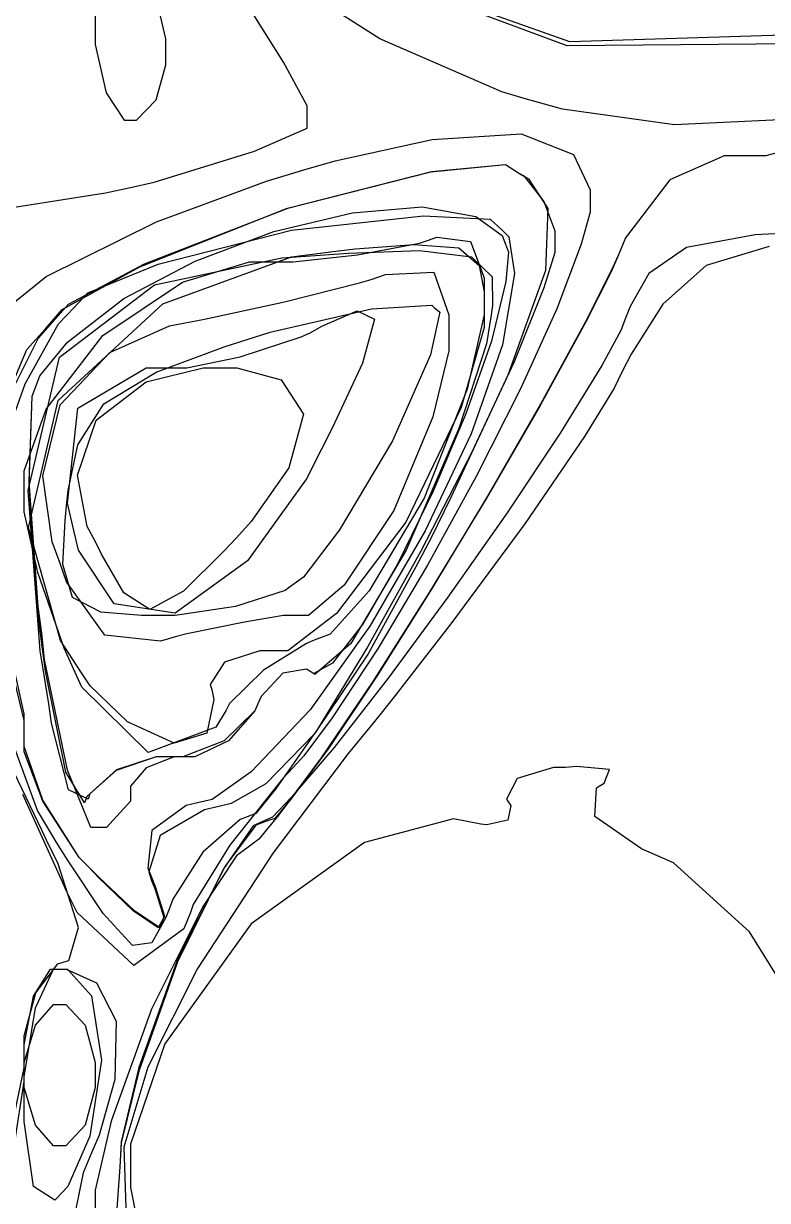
# Model space of a CAD drawing. Extents: x 0 to 1.19, y 0.01 to 1.31.
# Drawn here: x 0.7498 to 0.9688, y 0.6436 to 0.9903 of the extents above; entities that cross this region are included whole.
import ezdxf

# ---------------------------------------------------------------- set-up
doc = ezdxf.new("R2010")
doc.units = 0
doc.layers.get('0').update_dxf_attribs({"linetype": 'CONTINUOUS'})

msp = doc.modelspace()

# ---------------------------------------------------------------- linework, layer by layer
at = {"color": 251}
for p, q in [((0.90989, 0.98372), (0.83654, 1.01107)), ((0.98947, 0.98448), (0.90989, 0.98372)), ((0.8272, 0.93582), (0.86974, 0.94667)), ((0.86974, 0.94667), (0.89166, 0.94878)), ((0.89166, 0.94878), (0.89583, 0.94618)), ((0.89583, 0.94618), (0.89714, 0.94542)), ((0.89714, 0.94542), (0.90299, 0.93788)), ((0.90299, 0.93788), (0.90625, 0.92925)), ((0.78402, 0.91867), (0.8272, 0.93582)), ((0.90625, 0.92925), (0.90625, 0.92638)), ((0.90625, 0.92638), (0.90625, 0.92291)), ((0.90625, 0.92291), (0.90299, 0.91249)), ((0.76118, 0.90609), (0.78402, 0.91867)), ((0.90299, 0.91249), (0.89426, 0.89068)), ((0.75624, 0.90034), (0.76118, 0.90609)), ((0.75076, 0.89431), (0.75624, 0.90034)), ((0.74072, 0.87044), (0.75076, 0.89431)), ((0.89426, 0.89068), (0.88167, 0.86382)), ((0.88167, 0.86382), (0.86681, 0.83491)), ((0.86681, 0.83491), (0.85113, 0.8068)), ((0.85113, 0.8068), (0.83637, 0.78244)), ((0.75391, 0.75852), (0.74262, 0.78917)), ((0.83637, 0.78244), (0.824, 0.76476)), ((0.824, 0.76476), (0.81814, 0.75765)), ((0.75939, 0.74929), (0.75391, 0.75852)), ((0.81353, 0.75586), (0.80257, 0.7462)), ((0.81565, 0.75662), (0.81353, 0.75586)), ((0.81814, 0.75765), (0.81565, 0.75662)), ((0.7627, 0.74398), (0.75939, 0.74929)), ((0.80257, 0.7462), (0.79373, 0.73237)), ((0.77322, 0.72819), (0.7627, 0.74398)), ((0.79373, 0.73237), (0.7927, 0.72949)), ((0.7819, 0.71875), (0.77322, 0.72819)), ((0.7927, 0.72949), (0.79167, 0.72694)), ((0.79167, 0.72694), (0.7876, 0.71956)), ((0.7876, 0.71956), (0.7819, 0.71875)), ((0.75326, 0.70036), (0.75863, 0.71181)), ((0.75863, 0.71181), (0.76042, 0.71181)), ((0.76042, 0.71181), (0.76275, 0.71181)), ((0.76275, 0.71181), (0.76975, 0.70388)), ((0.76975, 0.70388), (0.77273, 0.685)), ((0.75, 0.68007), (0.75326, 0.70036)), ((0.77273, 0.685), (0.76931, 0.6626)), ((0.75, 0.67329), (0.75, 0.68007)), ((0.75, 0.66694), (0.75, 0.67329)), ((0.75271, 0.64779), (0.75, 0.66694)), ((0.76931, 0.6626), (0.76286, 0.64779)), ((0.75901, 0.64377), (0.75271, 0.64779)), ((0.76286, 0.64779), (0.75939, 0.6441)), ((0.75939, 0.6441), (0.75901, 0.64377))]:
    msp.add_line(p, q, dxfattribs=at)
at = {"color": 27}
for p, q in [((0.90989, 0.98372), (0.83654, 1.01107)), ((0.98947, 0.98448), (0.90989, 0.98372)), ((0.82785, 0.93603), (0.86995, 0.94672)), ((0.86995, 0.94672), (0.89166, 0.94878)), ((0.89166, 0.94878), (0.89583, 0.94618)), ((0.89583, 0.94618), (0.89849, 0.94455)), ((0.89849, 0.94455), (0.90419, 0.93587)), ((0.78537, 0.91954), (0.82785, 0.93603)), ((0.90419, 0.93587), (0.90348, 0.91753)), ((0.76302, 0.90766), (0.78537, 0.91954)), ((0.90348, 0.91753), (0.89241, 0.88672)), ((0.75836, 0.90245), (0.76302, 0.90766)), ((0.75412, 0.89757), (0.75836, 0.90245)), ((0.74512, 0.87967), (0.75412, 0.89757)), ((0.89241, 0.88672), (0.87565, 0.85069)), ((0.87565, 0.85069), (0.86979, 0.83887)), ((0.86979, 0.83887), (0.86534, 0.83024)), ((0.86534, 0.83024), (0.85124, 0.80469)), ((0.85124, 0.80469), (0.83539, 0.78098)), ((0.75, 0.787), (0.74713, 0.79986)), ((0.75, 0.78266), (0.75, 0.787)), ((0.75, 0.7774), (0.75, 0.78266)), ((0.83539, 0.78098), (0.82113, 0.76638)), ((0.75548, 0.76156), (0.75, 0.7774)), ((0.82113, 0.76638), (0.81093, 0.76053)), ((0.76617, 0.74463), (0.75548, 0.76156)), ((0.80729, 0.75971), (0.80311, 0.75868)), ((0.81093, 0.76053), (0.80729, 0.75971)), ((0.80311, 0.75868), (0.78999, 0.75114)), ((0.78999, 0.75114), (0.78668, 0.74045)), ((0.76877, 0.74203), (0.76617, 0.74463)), ((0.77197, 0.73866), (0.76877, 0.74203)), ((0.78206, 0.72895), (0.77197, 0.73866)), ((0.78668, 0.74045), (0.78749, 0.73785)), ((0.78749, 0.73785), (0.78857, 0.73524)), ((0.78857, 0.73524), (0.79112, 0.72694)), ((0.78944, 0.7239), (0.78206, 0.72895)), ((0.79112, 0.72694), (0.78944, 0.7239))]:
    msp.add_line(p, q, dxfattribs=at)
at = {"color": 37}
for p, q in [((0.91064, 0.98497), (0.83675, 1.01112)), ((0.99121, 0.98741), (0.91064, 0.98497)), ((0.82872, 0.92942), (0.86751, 0.9337)), ((0.86751, 0.9337), (0.88721, 0.93267)), ((0.88721, 0.93267), (0.89062, 0.92953)), ((0.78939, 0.91943), (0.82872, 0.92942)), ((0.89062, 0.92953), (0.89269, 0.92746)), ((0.89269, 0.92746), (0.89431, 0.91672)), ((0.76872, 0.91102), (0.78939, 0.91943)), ((0.89431, 0.91672), (0.89079, 0.89572)), ((0.76459, 0.90658), (0.76872, 0.91102)), ((0.76009, 0.90186), (0.76459, 0.90658)), ((0.75027, 0.88417), (0.76009, 0.90186)), ((0.89079, 0.89572), (0.88157, 0.86947)), ((0.73996, 0.85531), (0.75027, 0.88417)), ((0.88157, 0.86947), (0.86806, 0.84088)), ((0.86806, 0.84088), (0.85178, 0.81283)), ((0.85178, 0.81283), (0.8342, 0.78819)), ((0.75, 0.78505), (0.74674, 0.79856)), ((0.8342, 0.78819), (0.81679, 0.76986)), ((0.75, 0.78054), (0.75, 0.78505)), ((0.75, 0.77577), (0.75, 0.78054)), ((0.75548, 0.76128), (0.75, 0.77577)), ((0.81679, 0.76986), (0.80529, 0.76177)), ((0.76617, 0.74463), (0.75548, 0.76128)), ((0.79763, 0.75998), (0.7876, 0.7526)), ((0.80105, 0.76074), (0.79763, 0.75998)), ((0.80529, 0.76177), (0.80105, 0.76074)), ((0.7876, 0.7526), (0.7864, 0.74148)), ((0.76877, 0.74203), (0.76617, 0.74463)), ((0.77208, 0.73872), (0.76877, 0.74203)), ((0.7825, 0.72895), (0.77208, 0.73872)), ((0.7864, 0.74148), (0.78749, 0.73888)), ((0.78749, 0.73888), (0.78857, 0.73611)), ((0.78857, 0.73611), (0.79129, 0.72738)), ((0.78982, 0.72407), (0.7825, 0.72895)), ((0.79129, 0.72738), (0.78982, 0.72407)), ((0.75326, 0.69531), (0.75863, 0.70139)), ((0.75863, 0.70139), (0.76042, 0.70139)), ((0.76042, 0.70139), (0.76226, 0.70139)), ((0.76226, 0.70139), (0.76796, 0.69531)), ((0.75, 0.68424), (0.75326, 0.69531)), ((0.76796, 0.69531), (0.77083, 0.68424)), ((0.75, 0.68056), (0.75, 0.68424)), ((0.77083, 0.68424), (0.77083, 0.68056)), ((0.75, 0.67692), (0.75, 0.68056)), ((0.77083, 0.68056), (0.77083, 0.67692)), ((0.75326, 0.66585), (0.75, 0.67692)), ((0.77083, 0.67692), (0.76796, 0.66585)), ((0.75863, 0.65972), (0.75326, 0.66585)), ((0.76796, 0.66585), (0.76226, 0.65972)), ((0.76042, 0.65972), (0.75863, 0.65972)), ((0.76226, 0.65972), (0.76042, 0.65972))]:
    msp.add_line(p, q, dxfattribs=at)
at = {"color": 250}
for p, q in [((0.82634, 0.97895), (0.80897, 1.00662)), ((0.79167, 0.98579), (0.78879, 0.99826)), ((0.79167, 0.98579), (0.78879, 0.99826)), ((0.77083, 0.99316), (0.77083, 0.98888)), ((0.77083, 0.99316), (0.77083, 0.98888)), ((0.77083, 0.98888), (0.77083, 0.98416)), ((0.77083, 0.98888), (0.77083, 0.98416)), ((0.79167, 0.98161), (0.79167, 0.98579)), ((0.79167, 0.98161), (0.79167, 0.98579)), ((0.77083, 0.98416), (0.77409, 0.96989)), ((0.77083, 0.98416), (0.77409, 0.96989)), ((0.79167, 0.97819), (0.79167, 0.98161)), ((0.79167, 0.97819), (0.79167, 0.98161)), ((0.78879, 0.96783), (0.79167, 0.97819)), ((0.78879, 0.96783), (0.79167, 0.97819)), ((0.83333, 0.96609), (0.82634, 0.97895)), ((0.77409, 0.96989), (0.77946, 0.96181)), ((0.77409, 0.96989), (0.77946, 0.96181)), ((0.78309, 0.96181), (0.78879, 0.96783)), ((0.78309, 0.96181), (0.78879, 0.96783)), ((0.83333, 0.96181), (0.83333, 0.96609)), ((0.77946, 0.96181), (0.78125, 0.96181)), ((0.77946, 0.96181), (0.78125, 0.96181)), ((0.78125, 0.96181), (0.78309, 0.96181)), ((0.78125, 0.96181), (0.78309, 0.96181)), ((0.83333, 0.95953), (0.83333, 0.96181)), ((0.81782, 0.95269), (0.83333, 0.95953)), ((0.98888, 0.95687), (0.96832, 0.95139)), ((0.78825, 0.94358), (0.81782, 0.95269)), ((0.95611, 0.95139), (0.94005, 0.94423)), ((0.96148, 0.95139), (0.95611, 0.95139)), ((0.96832, 0.95139), (0.96148, 0.95139)), ((0.78125, 0.942), (0.78825, 0.94358)), ((0.94005, 0.94423), (0.92708, 0.92719)), ((0.7328, 0.93397), (0.77393, 0.94048)), ((0.77393, 0.94048), (0.78125, 0.942)), ((0.99051, 0.92942), (0.96517, 0.92811)), ((0.92708, 0.92719), (0.92502, 0.9222)), ((0.96517, 0.92811), (0.94504, 0.92432)), ((0.92502, 0.9222), (0.92274, 0.91726)), ((0.94504, 0.92432), (0.93392, 0.91667)), ((0.96935, 0.92464), (0.95074, 0.919)), ((0.95074, 0.919), (0.93799, 0.90766)), ((0.92274, 0.91726), (0.91531, 0.90261)), ((0.93392, 0.91667), (0.92839, 0.90696)), ((0.92839, 0.90696), (0.92708, 0.90348)), ((0.93799, 0.90766), (0.92871, 0.89296)), ((0.91531, 0.90261), (0.90196, 0.8782)), ((0.92708, 0.90348), (0.92567, 0.8999)), ((0.92567, 0.8999), (0.92003, 0.88959)), ((0.92871, 0.89296), (0.92605, 0.88786)), ((0.92003, 0.88959), (0.90782, 0.86968)), ((0.92605, 0.88786), (0.92366, 0.88292)), ((0.92366, 0.88292), (0.91493, 0.86871)), ((0.90196, 0.8782), (0.88639, 0.85113)), ((0.90782, 0.86968), (0.89214, 0.84619)), ((0.91493, 0.86871), (0.89741, 0.84294)), ((0.88639, 0.85113), (0.8699, 0.82368)), ((0.89214, 0.84619), (0.87473, 0.82134)), ((0.89741, 0.84294), (0.87592, 0.81391)), ((0.8699, 0.82368), (0.85384, 0.79812)), ((0.87473, 0.82134), (0.85715, 0.79753)), ((0.87592, 0.81391), (0.85894, 0.79194)), ((0.85384, 0.79812), (0.83957, 0.7768)), ((0.85715, 0.79753), (0.8412, 0.77707)), ((0.85894, 0.79194), (0.85314, 0.78472)), ((0.85314, 0.78472), (0.84538, 0.77528)), ((0.83957, 0.7768), (0.82845, 0.76183)), ((0.8412, 0.77707), (0.82856, 0.76231)), ((0.84538, 0.77528), (0.8233, 0.74599)), ((0.90582, 0.77116), (0.89518, 0.7679)), ((0.9094, 0.77116), (0.90582, 0.77116)), ((0.9126, 0.77143), (0.9094, 0.77116)), ((0.92236, 0.77056), (0.9126, 0.77143)), ((0.92079, 0.76655), (0.92236, 0.77056)), ((0.89518, 0.7679), (0.89204, 0.76183)), ((0.91981, 0.76595), (0.92079, 0.76655)), ((0.91797, 0.75673), (0.91846, 0.76514)), ((0.91846, 0.76514), (0.91981, 0.76595)), ((0.82856, 0.76231), (0.82308, 0.75651)), ((0.82845, 0.76183), (0.82378, 0.75613)), ((0.89204, 0.76183), (0.89269, 0.76074)), ((0.89323, 0.75998), (0.89241, 0.7557)), ((0.89269, 0.76074), (0.89323, 0.75998)), ((0.82308, 0.75651), (0.82086, 0.75553)), ((0.82378, 0.75613), (0.82189, 0.75553)), ((0.87641, 0.75608), (0.85021, 0.74908)), ((0.88439, 0.7545), (0.87641, 0.75608)), ((0.93175, 0.74723), (0.91797, 0.75673)), ((0.81744, 0.75401), (0.8087, 0.74137)), ((0.8182, 0.75423), (0.80914, 0.74208)), ((0.82086, 0.75553), (0.81744, 0.75401)), ((0.82189, 0.75553), (0.8182, 0.75423)), ((0.88618, 0.75429), (0.88439, 0.7545)), ((0.89241, 0.7557), (0.88618, 0.75429)), ((0.85021, 0.74908), (0.81679, 0.7251)), ((0.8233, 0.74599), (0.801, 0.71197)), ((0.93647, 0.74512), (0.93175, 0.74723)), ((0.80914, 0.74208), (0.7953, 0.71506)), ((0.94114, 0.74306), (0.93647, 0.74512)), ((0.96354, 0.72276), (0.94114, 0.74306)), ((0.8087, 0.74137), (0.79514, 0.71392)), ((0.81679, 0.7251), (0.79134, 0.68978)), ((0.98383, 0.68994), (0.96354, 0.72276)), ((0.7953, 0.71506), (0.78375, 0.68278)), ((0.79514, 0.71392), (0.78375, 0.68175)), ((0.801, 0.71197), (0.78635, 0.68294)), ((0.79134, 0.68978), (0.78125, 0.66021)), ((0.78375, 0.68278), (0.77854, 0.66086)), ((0.78375, 0.68175), (0.77854, 0.66064)), ((0.78635, 0.68294), (0.7793, 0.65934)), ((0.77854, 0.66086), (0.7781, 0.65348)), ((0.77854, 0.66064), (0.7781, 0.65348)), ((0.7793, 0.65934), (0.77989, 0.64144)), ((0.78125, 0.66021), (0.78125, 0.65034)), ((0.7781, 0.65348), (0.77604, 0.62326)), ((0.7781, 0.65348), (0.77604, 0.62326)), ((0.78125, 0.65034), (0.78125, 0.64741)), ((0.78125, 0.64741), (0.78304, 0.63856))]:
    msp.add_line(p, q, dxfattribs=at)
at = {"color": 29}
for p, q in [((0.82634, 0.97895), (0.80897, 1.00662)), ((0.83333, 0.96609), (0.82634, 0.97895)), ((0.83333, 0.96181), (0.83333, 0.96609)), ((0.83333, 0.95953), (0.83333, 0.96181)), ((0.81782, 0.95269), (0.83333, 0.95953)), ((0.98888, 0.95687), (0.96832, 0.95139)), ((0.78825, 0.94358), (0.81782, 0.95269)), ((0.95611, 0.95139), (0.94005, 0.94423)), ((0.96148, 0.95139), (0.95611, 0.95139)), ((0.96832, 0.95139), (0.96148, 0.95139)), ((0.78125, 0.942), (0.78825, 0.94358)), ((0.94005, 0.94423), (0.92708, 0.92719)), ((0.7328, 0.93397), (0.77393, 0.94048)), ((0.77393, 0.94048), (0.78125, 0.942)), ((0.92708, 0.92719), (0.92502, 0.9222)), ((0.92502, 0.9222), (0.9228, 0.91721)), ((0.9228, 0.91721), (0.91531, 0.9024)), ((0.91531, 0.9024), (0.90191, 0.87777)), ((0.90191, 0.87777), (0.88612, 0.85053)), ((0.88612, 0.85053), (0.86925, 0.82275)), ((0.86925, 0.82275), (0.85259, 0.79655)), ((0.85259, 0.79655), (0.8374, 0.77398)), ((0.75515, 0.75271), (0.7423, 0.7793)), ((0.8374, 0.77398), (0.82498, 0.75721)), ((0.82498, 0.75721), (0.81907, 0.75005)), ((0.75727, 0.74826), (0.75515, 0.75271)), ((0.81907, 0.75005), (0.81668, 0.74826)), ((0.75987, 0.74306), (0.75727, 0.74826)), ((0.81668, 0.74826), (0.8125, 0.74517)), ((0.766, 0.72407), (0.75987, 0.74306)), ((0.8125, 0.74517), (0.80246, 0.73003)), ((0.80246, 0.73003), (0.78749, 0.69998)), ((0.76313, 0.71436), (0.766, 0.72407)), ((0.76145, 0.71387), (0.76313, 0.71436)), ((0.75336, 0.70481), (0.75987, 0.71338)), ((0.75987, 0.71338), (0.76145, 0.71387)), ((0.75, 0.69211), (0.75336, 0.70481)), ((0.78749, 0.69998), (0.77561, 0.66699)), ((0.75, 0.68783), (0.75, 0.69211)), ((0.75, 0.68267), (0.75, 0.68783)), ((0.74674, 0.66705), (0.75, 0.68267)), ((0.77561, 0.66699), (0.77083, 0.6467)), ((0.77083, 0.6467), (0.77083, 0.63992))]:
    msp.add_line(p, q, dxfattribs=at)
at = {"color": 8}
for p, q in [((0.85466, 0.98579), (0.82704, 1.00353)), ((0.89057, 0.97016), (0.85466, 0.98579)), ((0.89789, 0.96805), (0.89057, 0.97016)), ((0.90848, 0.96511), (0.89789, 0.96805)), ((0.94151, 0.96045), (0.90848, 0.96511)), ((0.98204, 0.96246), (0.94151, 0.96045))]:
    msp.add_line(p, q, dxfattribs=at)
at = {"color": 39}
for p, q in [((0.85466, 0.98579), (0.82704, 1.00353)), ((0.89057, 0.97016), (0.85466, 0.98579)), ((0.89789, 0.96805), (0.89057, 0.97016)), ((0.90848, 0.96511), (0.89789, 0.96805)), ((0.94151, 0.96045), (0.90848, 0.96511)), ((0.98204, 0.96246), (0.94151, 0.96045)), ((0.87006, 0.95616), (0.89632, 0.95779)), ((0.89632, 0.95779), (0.91168, 0.95177)), ((0.84158, 0.94987), (0.87006, 0.95616)), ((0.91168, 0.95177), (0.91667, 0.94135)), ((0.82129, 0.94385), (0.8323, 0.94721)), ((0.8323, 0.94721), (0.84158, 0.94987)), ((0.7889, 0.93191), (0.82129, 0.94385)), ((0.91667, 0.94135), (0.91667, 0.93783)), ((0.91667, 0.93783), (0.91667, 0.93473)), ((0.91667, 0.93473), (0.91401, 0.92529)), ((0.75646, 0.91585), (0.7889, 0.93191)), ((0.91401, 0.92529), (0.90679, 0.90625)), ((0.73616, 0.89963), (0.75646, 0.91585)), ((0.90679, 0.90625), (0.8961, 0.88276)), ((0.8961, 0.88276), (0.88303, 0.85688)), ((0.88303, 0.85688), (0.86871, 0.83073)), ((0.86871, 0.83073), (0.85422, 0.80632)), ((0.85422, 0.80632), (0.84066, 0.78581)), ((0.84066, 0.78581), (0.8323, 0.77458)), ((0.8323, 0.77458), (0.82916, 0.77116)), ((0.82916, 0.77116), (0.82601, 0.7678)), ((0.82601, 0.7678), (0.81055, 0.74826)), ((0.76091, 0.73812), (0.74957, 0.76324)), ((0.81055, 0.74826), (0.7997, 0.73085)), ((0.76248, 0.7347), (0.76091, 0.73812)), ((0.76562, 0.72841), (0.76248, 0.7347)), ((0.78228, 0.71289), (0.76562, 0.72841)), ((0.79894, 0.72846), (0.79698, 0.72369)), ((0.7997, 0.73085), (0.79894, 0.72846)), ((0.79698, 0.72369), (0.78228, 0.71289)), ((0.75271, 0.70378), (0.7577, 0.71181)), ((0.7577, 0.71181), (0.75939, 0.71181)), ((0.75939, 0.71181), (0.76231, 0.71181)), ((0.76231, 0.71181), (0.77127, 0.70779)), ((0.77127, 0.70779), (0.77707, 0.69645)), ((0.75, 0.68951), (0.75271, 0.70378)), ((0.77707, 0.69645), (0.77664, 0.67931)), ((0.75, 0.68473), (0.75, 0.68951)), ((0.75, 0.67866), (0.75, 0.68473)), ((0.74713, 0.66026), (0.75, 0.67866)), ((0.77664, 0.67931), (0.77203, 0.66287)), ((0.77203, 0.66287), (0.7698, 0.65766)), ((0.7698, 0.65766), (0.76736, 0.6518)), ((0.76736, 0.6518), (0.76346, 0.6327))]:
    msp.add_line(p, q, dxfattribs=at)
at = {"color": 252}
for p, q in [((0.84662, 0.93457), (0.86719, 0.93631)), ((0.86719, 0.93631), (0.88297, 0.93343)), ((0.82351, 0.92904), (0.84662, 0.93457)), ((0.88297, 0.93343), (0.89068, 0.92784)), ((0.80029, 0.92036), (0.82351, 0.92904)), ((0.86637, 0.92562), (0.86876, 0.92638)), ((0.86876, 0.92638), (0.87147, 0.92741)), ((0.87147, 0.92741), (0.88135, 0.92616)), ((0.88135, 0.92616), (0.88542, 0.91542)), ((0.89068, 0.92784), (0.89166, 0.92535)), ((0.82585, 0.92128), (0.83854, 0.9222)), ((0.83854, 0.9222), (0.84549, 0.92269)), ((0.84549, 0.92269), (0.86637, 0.92345)), ((0.84814, 0.92215), (0.86637, 0.92562)), ((0.86637, 0.92345), (0.88173, 0.9216)), ((0.89166, 0.92535), (0.89258, 0.92296)), ((0.89258, 0.92296), (0.89176, 0.91428)), ((0.7793, 0.90929), (0.80029, 0.92036)), ((0.7883, 0.9133), (0.82585, 0.92128)), ((0.79655, 0.91412), (0.8163, 0.92014)), ((0.8163, 0.92014), (0.82292, 0.92014)), ((0.82292, 0.92014), (0.82921, 0.92014)), ((0.82921, 0.92014), (0.84814, 0.92215)), ((0.88173, 0.9216), (0.88775, 0.91569)), ((0.88542, 0.91542), (0.88542, 0.91178)), ((0.88775, 0.91569), (0.88791, 0.90728)), ((0.76036, 0.89204), (0.7883, 0.9133)), ((0.77317, 0.89844), (0.79655, 0.91412)), ((0.88542, 0.91178), (0.88542, 0.90451)), ((0.89176, 0.91428), (0.88753, 0.89676)), ((0.76275, 0.89648), (0.7793, 0.90929)), ((0.88791, 0.90728), (0.88748, 0.90451)), ((0.88542, 0.90451), (0.88037, 0.88265)), ((0.88748, 0.90451), (0.88607, 0.896)), ((0.7564, 0.87668), (0.77317, 0.89844)), ((0.75461, 0.8865), (0.76275, 0.89648)), ((0.88607, 0.896), (0.87798, 0.87099)), ((0.88753, 0.89676), (0.88005, 0.87533)), ((0.75119, 0.85281), (0.76036, 0.89204)), ((0.75315, 0.88265), (0.75461, 0.8865)), ((0.75141, 0.85531), (0.75233, 0.88059)), ((0.75233, 0.88059), (0.75315, 0.88265)), ((0.88037, 0.88265), (0.86779, 0.85048)), ((0.75, 0.85851), (0.7564, 0.87668)), ((0.88005, 0.87533), (0.87044, 0.85259)), ((0.87798, 0.87099), (0.86247, 0.83518)), ((0.75, 0.85243), (0.75, 0.85851)), ((0.75412, 0.81858), (0.75141, 0.85531)), ((0.75, 0.84652), (0.75, 0.85243)), ((0.75472, 0.8055), (0.75119, 0.85281)), ((0.86779, 0.85048), (0.85156, 0.82324)), ((0.87044, 0.85259), (0.85992, 0.83105)), ((0.75401, 0.82861), (0.75, 0.84652)), ((0.86247, 0.83518), (0.84614, 0.80773)), ((0.76172, 0.80632), (0.75401, 0.82861)), ((0.85992, 0.83105), (0.84961, 0.81331)), ((0.85156, 0.82324), (0.84011, 0.81044)), ((0.75521, 0.81076), (0.75412, 0.81858)), ((0.84961, 0.81331), (0.84071, 0.80187)), ((0.75597, 0.80295), (0.75521, 0.81076)), ((0.83539, 0.8087), (0.83306, 0.80767)), ((0.84011, 0.81044), (0.83539, 0.8087)), ((0.75727, 0.78993), (0.75472, 0.8055)), ((0.76356, 0.80241), (0.76172, 0.80632)), ((0.83306, 0.80767), (0.82042, 0.79986)), ((0.84614, 0.80773), (0.83556, 0.79861)), ((0.76275, 0.7704), (0.75597, 0.80295)), ((0.76693, 0.79487), (0.76356, 0.80241)), ((0.84071, 0.80187), (0.83523, 0.79883)), ((0.82042, 0.79986), (0.81039, 0.78999)), ((0.82612, 0.79894), (0.81977, 0.79205)), ((0.82612, 0.79894), (0.81977, 0.79205)), ((0.83306, 0.80013), (0.82612, 0.79894)), ((0.83306, 0.80013), (0.82612, 0.79894)), ((0.83436, 0.79932), (0.83306, 0.80013)), ((0.83436, 0.79932), (0.83306, 0.80013)), ((0.83523, 0.79883), (0.83436, 0.79932)), ((0.83556, 0.79861), (0.83436, 0.79932)), ((0.78646, 0.77561), (0.76693, 0.79487)), ((0.81977, 0.79205), (0.81874, 0.78993)), ((0.81977, 0.79205), (0.81874, 0.78993)), ((0.75803, 0.78423), (0.75727, 0.78993)), ((0.80935, 0.78787), (0.80637, 0.78309)), ((0.81793, 0.78787), (0.80881, 0.77902)), ((0.81039, 0.78999), (0.80935, 0.78787)), ((0.81793, 0.78787), (0.81017, 0.77902)), ((0.81874, 0.78993), (0.81793, 0.78787)), ((0.81874, 0.78993), (0.81793, 0.78787)), ((0.76302, 0.76459), (0.75803, 0.78423)), ((0.80637, 0.78309), (0.78646, 0.77561)), ((0.80881, 0.77902), (0.79671, 0.77431)), ((0.81017, 0.77902), (0.80019, 0.77431)), ((0.78879, 0.77431), (0.77718, 0.77045)), ((0.79411, 0.77431), (0.78592, 0.77105)), ((0.7927, 0.77431), (0.78879, 0.77431)), ((0.79671, 0.77431), (0.7927, 0.77431)), ((0.79688, 0.77431), (0.79411, 0.77431)), ((0.80019, 0.77431), (0.79688, 0.77431)), ((0.76959, 0.75347), (0.76275, 0.7704)), ((0.77718, 0.77045), (0.76926, 0.7634)), ((0.78592, 0.77105), (0.78125, 0.76568)), ((0.76877, 0.76183), (0.76302, 0.76459)), ((0.76926, 0.7634), (0.76877, 0.76183)), ((0.78125, 0.76568), (0.78125, 0.76389)), ((0.78125, 0.76389), (0.78125, 0.76128)), ((0.76877, 0.76183), (0.76877, 0.76183)), ((0.78125, 0.76128), (0.7742, 0.75347)), ((0.77186, 0.75347), (0.76959, 0.75347)), ((0.7742, 0.75347), (0.77186, 0.75347))]:
    msp.add_line(p, q, dxfattribs=at)
at = {"color": 47}
for p, q in [((0.84662, 0.93457), (0.86719, 0.93631)), ((0.86719, 0.93631), (0.88297, 0.93343)), ((0.82351, 0.92904), (0.84662, 0.93457)), ((0.88297, 0.93343), (0.89068, 0.92784)), ((0.80029, 0.92036), (0.82351, 0.92904)), ((0.89068, 0.92784), (0.89166, 0.92535)), ((0.89166, 0.92535), (0.89258, 0.92296)), ((0.89258, 0.92296), (0.89176, 0.91428)), ((0.7793, 0.90929), (0.80029, 0.92036)), ((0.89176, 0.91428), (0.88753, 0.89676)), ((0.76275, 0.89648), (0.7793, 0.90929)), ((0.75461, 0.8865), (0.76275, 0.89648)), ((0.88753, 0.89676), (0.88005, 0.87533)), ((0.75315, 0.88265), (0.75461, 0.8865)), ((0.75141, 0.85455), (0.75233, 0.88059)), ((0.75233, 0.88059), (0.75315, 0.88265)), ((0.88005, 0.87533), (0.87044, 0.85259)), ((0.75412, 0.81597), (0.75141, 0.85455)), ((0.87044, 0.85259), (0.85992, 0.83105)), ((0.85992, 0.83105), (0.84961, 0.81331)), ((0.75521, 0.80762), (0.75412, 0.81597)), ((0.84961, 0.81331), (0.84071, 0.80187)), ((0.75624, 0.79959), (0.75521, 0.80762)), ((0.84071, 0.80187), (0.83523, 0.79883)), ((0.76221, 0.76975), (0.75624, 0.79959)), ((0.82612, 0.79894), (0.81977, 0.79205)), ((0.83306, 0.80013), (0.82612, 0.79894)), ((0.83436, 0.79932), (0.83306, 0.80013)), ((0.83523, 0.79883), (0.83436, 0.79932)), ((0.81977, 0.79205), (0.81874, 0.78993)), ((0.81793, 0.78787), (0.80881, 0.77902)), ((0.81874, 0.78993), (0.81793, 0.78787)), ((0.80881, 0.77902), (0.79671, 0.77431)), ((0.78879, 0.77431), (0.77707, 0.77029)), ((0.7927, 0.77431), (0.78879, 0.77431)), ((0.79671, 0.77431), (0.7927, 0.77431)), ((0.76769, 0.76074), (0.76221, 0.76975)), ((0.77707, 0.77029), (0.76845, 0.76259)), ((0.76845, 0.76259), (0.76769, 0.76074)), ((0.76769, 0.76074), (0.76769, 0.76074))]:
    msp.add_line(p, q, dxfattribs=at)
at = {"color": 9}
for p, q in [((0.82867, 0.9216), (0.84169, 0.92329)), ((0.84169, 0.92329), (0.84739, 0.92394)), ((0.84739, 0.92394), (0.86475, 0.92524)), ((0.86475, 0.92524), (0.87798, 0.92421)), ((0.87798, 0.92421), (0.88395, 0.91905)), ((0.7908, 0.90777), (0.82867, 0.9216)), ((0.88395, 0.91905), (0.88542, 0.9113)), ((0.85211, 0.91493), (0.85639, 0.9164)), ((0.85639, 0.9164), (0.87055, 0.91705)), ((0.87055, 0.91705), (0.875, 0.90451)), ((0.82666, 0.90831), (0.84869, 0.9139)), ((0.84869, 0.9139), (0.85211, 0.91493)), ((0.80311, 0.90327), (0.82666, 0.90831)), ((0.88542, 0.9113), (0.88542, 0.90869)), ((0.88542, 0.90869), (0.88542, 0.90082)), ((0.75998, 0.87929), (0.7908, 0.90777)), ((0.79275, 0.90126), (0.79894, 0.90245)), ((0.79894, 0.90245), (0.80311, 0.90327)), ((0.875, 0.90451), (0.875, 0.90034)), ((0.77517, 0.89345), (0.79275, 0.90126)), ((0.875, 0.90034), (0.875, 0.89388)), ((0.88542, 0.90082), (0.87869, 0.87723)), ((0.76053, 0.87798), (0.77517, 0.89345)), ((0.875, 0.89388), (0.87033, 0.87446)), ((0.75125, 0.84185), (0.75998, 0.87929)), ((0.75543, 0.85704), (0.76053, 0.87798)), ((0.87869, 0.87723), (0.86236, 0.84348)), ((0.87033, 0.87446), (0.85883, 0.84684)), ((0.75819, 0.83762), (0.75543, 0.85704)), ((0.85883, 0.84684), (0.84424, 0.82492)), ((0.86236, 0.84348), (0.84191, 0.81657)), ((0.76069, 0.80859), (0.75125, 0.84185)), ((0.76042, 0.8316), (0.75819, 0.83762)), ((0.76248, 0.8259), (0.76042, 0.8316)), ((0.77371, 0.81017), (0.76248, 0.8259)), ((0.84424, 0.82492), (0.83366, 0.81597)), ((0.82634, 0.81597), (0.81483, 0.81402)), ((0.83019, 0.81597), (0.82634, 0.81597)), ((0.84191, 0.81657), (0.82764, 0.80556)), ((0.83366, 0.81597), (0.83019, 0.81597)), ((0.81483, 0.81402), (0.79791, 0.81055)), ((0.76666, 0.79932), (0.76069, 0.80859)), ((0.79009, 0.80843), (0.77371, 0.81017)), ((0.79481, 0.80973), (0.79009, 0.80843)), ((0.79791, 0.81055), (0.79481, 0.80973)), ((0.81939, 0.80556), (0.80897, 0.80219)), ((0.82292, 0.80556), (0.81939, 0.80556)), ((0.82764, 0.80556), (0.82292, 0.80556)), ((0.80897, 0.80219), (0.80469, 0.79563)), ((0.76937, 0.79519), (0.76666, 0.79932)), ((0.78044, 0.78461), (0.76937, 0.79519)), ((0.80469, 0.79563), (0.80523, 0.79411)), ((0.80523, 0.79411), (0.80583, 0.79118)), ((0.80583, 0.79118), (0.80371, 0.7813)), ((0.79411, 0.77838), (0.78044, 0.78461)), ((0.80371, 0.7813), (0.79411, 0.77838))]:
    msp.add_line(p, q, dxfattribs=at)
at = {"color": 253}
for p, q in [((0.82237, 0.89936), (0.85221, 0.90625)), ((0.83762, 0.90115), (0.84804, 0.90571)), ((0.84804, 0.90571), (0.85308, 0.90327)), ((0.85221, 0.90625), (0.87001, 0.90739)), ((0.87234, 0.90533), (0.86957, 0.89274)), ((0.87001, 0.90739), (0.87082, 0.90658)), ((0.87082, 0.90658), (0.87234, 0.90533)), ((0.85308, 0.90327), (0.84961, 0.89025)), ((0.81353, 0.89214), (0.83149, 0.898)), ((0.81565, 0.89724), (0.82237, 0.89936)), ((0.83149, 0.898), (0.83436, 0.89931)), ((0.83436, 0.89931), (0.83762, 0.90115)), ((0.78885, 0.88759), (0.80886, 0.89507)), ((0.80886, 0.89507), (0.81565, 0.89724)), ((0.79791, 0.88889), (0.81353, 0.89214)), ((0.86957, 0.89274), (0.85845, 0.8674)), ((0.76573, 0.87706), (0.78592, 0.88889)), ((0.77344, 0.87826), (0.78885, 0.88759)), ((0.78592, 0.88889), (0.7927, 0.88889)), ((0.7927, 0.88889), (0.79791, 0.88889)), ((0.84961, 0.89025), (0.84066, 0.87115)), ((0.76579, 0.86621), (0.77344, 0.87826)), ((0.76275, 0.84907), (0.76573, 0.87706)), ((0.84066, 0.87115), (0.83751, 0.86491)), ((0.85845, 0.8674), (0.84283, 0.84115)), ((0.76291, 0.85281), (0.76579, 0.86621)), ((0.83751, 0.86491), (0.83306, 0.85623)), ((0.83306, 0.85623), (0.8157, 0.83209)), ((0.76248, 0.84825), (0.76291, 0.85281)), ((0.76199, 0.84397), (0.76248, 0.84825)), ((0.76459, 0.84098), (0.76275, 0.84907)), ((0.76139, 0.83095), (0.76199, 0.84397)), ((0.766, 0.83523), (0.76459, 0.84098)), ((0.84283, 0.84115), (0.83225, 0.8272)), ((0.77642, 0.81939), (0.766, 0.83523)), ((0.8157, 0.83209), (0.79438, 0.81668)), ((0.76416, 0.82124), (0.76139, 0.83095)), ((0.83225, 0.8272), (0.82812, 0.82433)), ((0.82682, 0.8233), (0.81223, 0.81863)), ((0.82812, 0.82433), (0.82682, 0.8233)), ((0.77257, 0.81695), (0.76416, 0.82124)), ((0.79438, 0.81668), (0.77642, 0.81939)), ((0.81223, 0.81863), (0.79443, 0.81597)), ((0.78451, 0.81597), (0.77257, 0.81695)), ((0.78852, 0.81597), (0.78451, 0.81597)), ((0.79443, 0.81597), (0.78852, 0.81597))]:
    msp.add_line(p, q, dxfattribs=at)
at = {"color": 33}
for p, q in [((0.78592, 0.88477), (0.80268, 0.88889)), ((0.80268, 0.88889), (0.80832, 0.88889)), ((0.80832, 0.88889), (0.81261, 0.88889)), ((0.81261, 0.88889), (0.82563, 0.88536)), ((0.77121, 0.87353), (0.78592, 0.88477)), ((0.82563, 0.88536), (0.83225, 0.87522)), ((0.83225, 0.87522), (0.82791, 0.85948)), ((0.76568, 0.85726), (0.77121, 0.87353)), ((0.7685, 0.84218), (0.76568, 0.85726)), ((0.82791, 0.85948), (0.81684, 0.84359)), ((0.81684, 0.84359), (0.8125, 0.83887)), ((0.77083, 0.83784), (0.7685, 0.84218)), ((0.77273, 0.83398), (0.77083, 0.83784)), ((0.8125, 0.83887), (0.8087, 0.8348)), ((0.77935, 0.82265), (0.77273, 0.83398)), ((0.8087, 0.8348), (0.79688, 0.82308)), ((0.78695, 0.81771), (0.77935, 0.82265)), ((0.79688, 0.82308), (0.78695, 0.81771))]:
    msp.add_line(p, q, dxfattribs=at)

doc.saveas('drawing.dxf')
